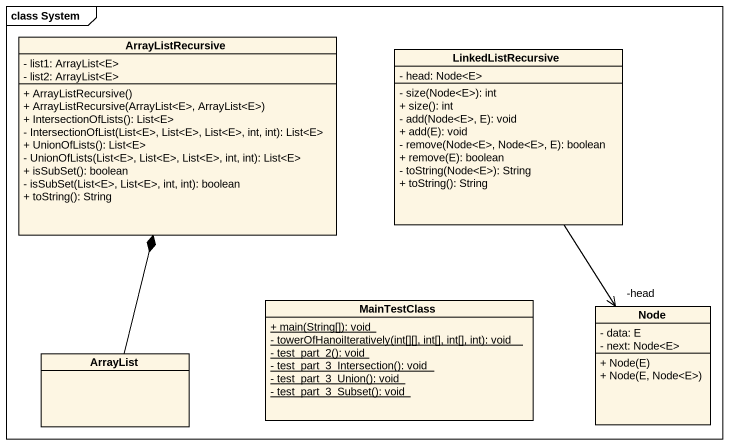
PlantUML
@startuml
mainframe class System
hide circle
hide empty members
skinparam classAttributeIconSize 0
class ArrayListRecursive {
  - list1: ArrayList<E>
  - list2: ArrayList<E>
  + ArrayListRecursive()
  + ArrayListRecursive(ArrayList<E>, ArrayList<E>)
  + IntersectionOfLists(): List<E>
  - IntersectionOfList(List<E>, List<E>, List<E>, int, int): List<E>
  + UnionOfLists(): List<E>
  - UnionOfLists(List<E>, List<E>, List<E>, int, int): List<E>
  + isSubSet(): boolean
  - isSubSet(List<E>, List<E>, int, int): boolean
  + toString(): String
}
class LinkedListRecursive {
  - head: Node<E>
  - size(Node<E>): int
  + size(): int
  - add(Node<E>, E): void
  + add(E): void
  - remove(Node<E>, Node<E>, E): boolean
  + remove(E): boolean
  - toString(Node<E>): String
  + toString(): String
}
class MainTestClass {
  {static} + main(String[]): void
  {static} - towerOfHanoiIteratively(int[][], int[], int[], int): void
  {static} - test_part_2(): void
  {static} - test_part_3_Intersection(): void
  {static} - test_part_3_Union(): void
  {static} - test_part_3_Subset(): void
}
class "Node" as Node_ {
  - data: E
  - next: Node<E>
  + Node(E)
  + Node(E, Node<E>)
}
class ArrayList
LinkedListRecursive --> "-head" Node_
ArrayList -up-* ArrayListRecursive
@enduml
